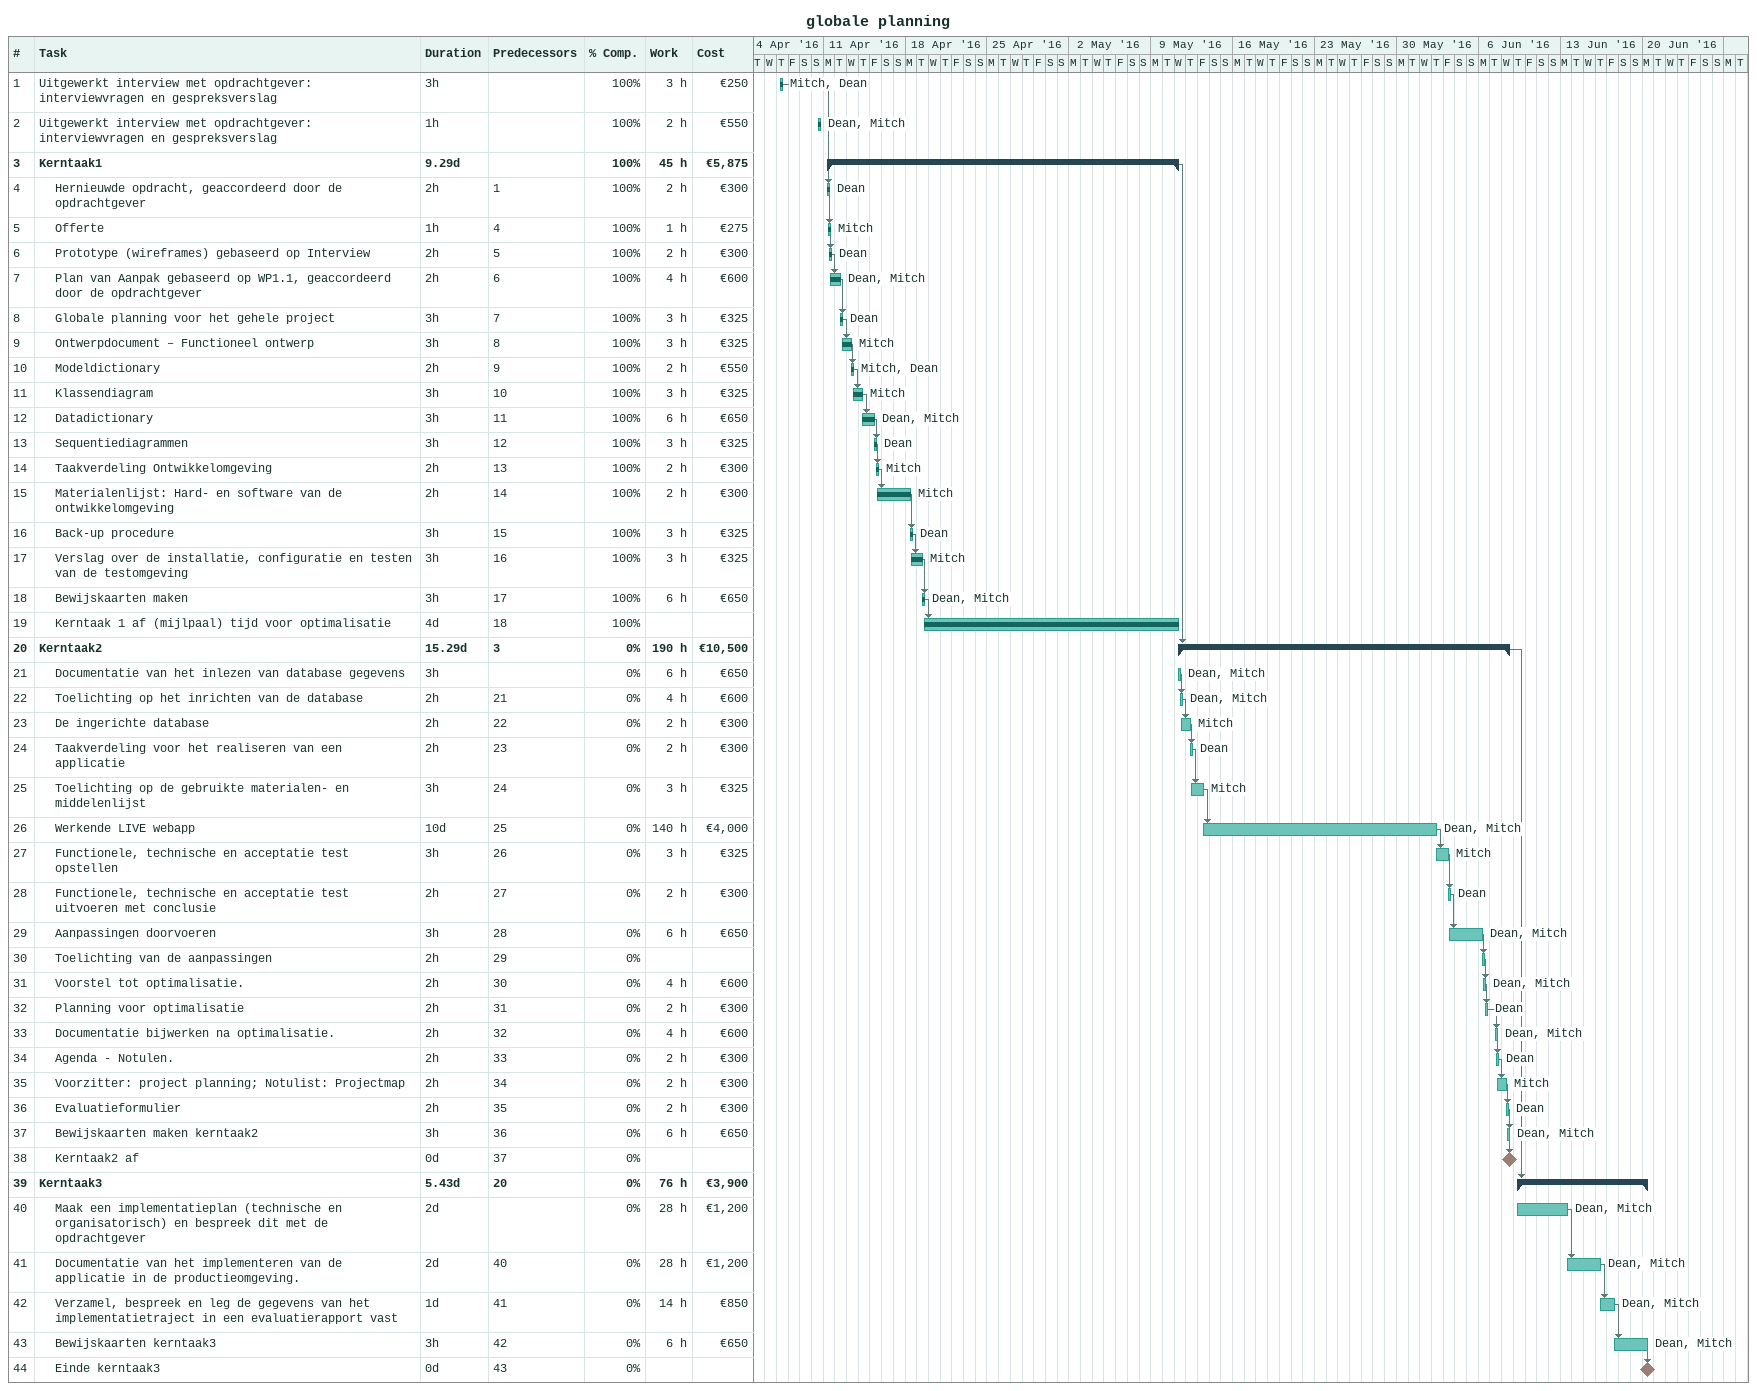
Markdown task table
globale planning

| ID | Level | Task | Duration | Start | Finish | Predecessors | Resources | % complete | Work (h) | Cost (€) |
|---|---|---|---|---|---|---|---|---|---|---|
| 1 | 1 | Uitgewerkt interview met opdrachtgever: interviewvragen en gespreksverslag | 3h | 2016-04-07 | 2016-04-07 |  | Mitch, Dean | 100 | 3 | 250 |
| 2 | 1 | Uitgewerkt interview met opdrachtgever: interviewvragen en gespreksverslag | 1h | 2016-04-10 | 2016-04-10 |  | Dean, Mitch | 100 | 2 | 550 |
| 3 | 1 | **Kerntaak1** | 9.29d | 2016-04-11 | 2016-05-11 |  |  | 100 | 45 | 5875 |
| 4 | 2 | Hernieuwde opdracht, geaccordeerd door de opdrachtgever | 2h | 2016-04-11 | 2016-04-11 | 1 | Dean | 100 | 2 | 300 |
| 5 | 2 | Offerte | 1h | 2016-04-11 | 2016-04-11 | 4 | Mitch | 100 | 1 | 275 |
| 6 | 2 | Prototype (wireframes) gebaseerd op Interview | 2h | 2016-04-11 | 2016-04-11 | 5 | Dean | 100 | 2 | 300 |
| 7 | 2 | Plan van Aanpak gebaseerd op WP1.1, geaccordeerd door de opdrachtgever | 2h | 2016-04-11 | 2016-04-12 | 6 | Dean, Mitch | 100 | 4 | 600 |
| 8 | 2 | Globale planning voor het gehele project | 3h | 2016-04-12 | 2016-04-12 | 7 | Dean | 100 | 3 | 325 |
| 9 | 2 | Ontwerpdocument – Functioneel ontwerp | 3h | 2016-04-12 | 2016-04-13 | 8 | Mitch | 100 | 3 | 325 |
| 10 | 2 | Modeldictionary | 2h | 2016-04-13 | 2016-04-13 | 9 | Mitch, Dean | 100 | 2 | 550 |
| 11 | 2 | Klassendiagram | 3h | 2016-04-13 | 2016-04-14 | 10 | Mitch | 100 | 3 | 325 |
| 12 | 2 | Datadictionary | 3h | 2016-04-14 | 2016-04-15 | 11 | Dean, Mitch | 100 | 6 | 650 |
| 13 | 2 | Sequentiediagrammen | 3h | 2016-04-15 | 2016-04-15 | 12 | Dean | 100 | 3 | 325 |
| 14 | 2 | Taakverdeling Ontwikkelomgeving | 2h | 2016-04-15 | 2016-04-15 | 13 | Mitch | 100 | 2 | 300 |
| 15 | 2 | Materialenlijst: Hard- en software van de ontwikkelomgeving | 2h | 2016-04-15 | 2016-04-18 | 14 | Mitch | 100 | 2 | 300 |
| 16 | 2 | Back-up procedure | 3h | 2016-04-18 | 2016-04-18 | 15 | Dean | 100 | 3 | 325 |
| 17 | 2 | Verslag over de installatie, configuratie en testen van de testomgeving | 3h | 2016-04-18 | 2016-04-19 | 16 | Mitch | 100 | 3 | 325 |
| 18 | 2 | Bewijskaarten maken | 3h | 2016-04-19 | 2016-04-19 | 17 | Dean, Mitch | 100 | 6 | 650 |
| 19 | 2 | Kerntaak 1 af (mijlpaal) tijd voor optimalisatie | 4d | 2016-04-19 | 2016-05-11 | 18 |  | 100 |  |  |
| 20 | 1 | **Kerntaak2** | 15.29d | 2016-05-11 | 2016-06-08 | 3 |  | 0 | 190 | 10500 |
| 21 | 2 | Documentatie van het inlezen van database gegevens | 3h | 2016-05-11 | 2016-05-11 |  | Dean, Mitch | 0 | 6 | 650 |
| 22 | 2 | Toelichting op het inrichten van de database | 2h | 2016-05-11 | 2016-05-11 | 21 | Dean, Mitch | 0 | 4 | 600 |
| 23 | 2 | De ingerichte database | 2h | 2016-05-11 | 2016-05-12 | 22 | Mitch | 0 | 2 | 300 |
| 24 | 2 | Taakverdeling voor het realiseren van een applicatie | 2h | 2016-05-12 | 2016-05-12 | 23 | Dean | 0 | 2 | 300 |
| 25 | 2 | Toelichting op de gebruikte materialen- en middelenlijst | 3h | 2016-05-12 | 2016-05-13 | 24 | Mitch | 0 | 3 | 325 |
| 26 | 2 | Werkende LIVE webapp | 10d | 2016-05-13 | 2016-06-02 | 25 | Dean, Mitch | 0 | 140 | 4000 |
| 27 | 2 | Functionele, technische en acceptatie test opstellen | 3h | 2016-06-02 | 2016-06-03 | 26 | Mitch | 0 | 3 | 325 |
| 28 | 2 | Functionele, technische en acceptatie test uitvoeren met conclusie | 2h | 2016-06-03 | 2016-06-03 | 27 | Dean | 0 | 2 | 300 |
| 29 | 2 | Aanpassingen doorvoeren | 3h | 2016-06-03 | 2016-06-06 | 28 | Dean, Mitch | 0 | 6 | 650 |
| 30 | 2 | Toelichting van de aanpassingen | 2h | 2016-06-06 | 2016-06-06 | 29 |  | 0 |  |  |
| 31 | 2 | Voorstel tot optimalisatie. | 2h | 2016-06-06 | 2016-06-06 | 30 | Dean, Mitch | 0 | 4 | 600 |
| 32 | 2 | Planning voor optimalisatie | 2h | 2016-06-06 | 2016-06-06 | 31 | Dean | 0 | 2 | 300 |
| 33 | 2 | Documentatie bijwerken na optimalisatie. | 2h | 2016-06-07 | 2016-06-07 | 32 | Dean, Mitch | 0 | 4 | 600 |
| 34 | 2 | Agenda - Notulen. | 2h | 2016-06-07 | 2016-06-07 | 33 | Dean | 0 | 2 | 300 |
| 35 | 2 | Voorzitter: project planning; Notulist: Projectmap | 2h | 2016-06-07 | 2016-06-08 | 34 | Mitch | 0 | 2 | 300 |
| 36 | 2 | Evaluatieformulier | 2h | 2016-06-08 | 2016-06-08 | 35 | Dean | 0 | 2 | 300 |
| 37 | 2 | Bewijskaarten maken kerntaak2 | 3h | 2016-06-08 | 2016-06-08 | 36 | Dean, Mitch | 0 | 6 | 650 |
| 38 | 2 | Kerntaak2 af | 0d | 2016-06-08 | 2016-06-08 | 37 |  | 0 |  |  |
| 39 | 1 | **Kerntaak3** | 5.43d | 2016-06-09 | 2016-06-20 | 20 |  | 0 | 76 | 3900 |
| 40 | 2 | Maak een implementatieplan (technische en organisatorisch) en bespreek dit met de opdrachtgever | 2d | 2016-06-09 | 2016-06-13 |  | Dean, Mitch | 0 | 28 | 1200 |
| 41 | 2 | Documentatie van het implementeren van de applicatie in de productieomgeving. | 2d | 2016-06-13 | 2016-06-16 | 40 | Dean, Mitch | 0 | 28 | 1200 |
| 42 | 2 | Verzamel, bespreek en leg de gegevens van het implementatietraject in een evaluatierapport vast | 1d | 2016-06-16 | 2016-06-17 | 41 | Dean, Mitch | 0 | 14 | 850 |
| 43 | 2 | Bewijskaarten kerntaak3 | 3h | 2016-06-17 | 2016-06-20 | 42 | Dean, Mitch | 0 | 6 | 650 |
| 44 | 2 | Einde kerntaak3 | 0d | 2016-06-20 | 2016-06-20 | 43 |  | 0 |  |  |
